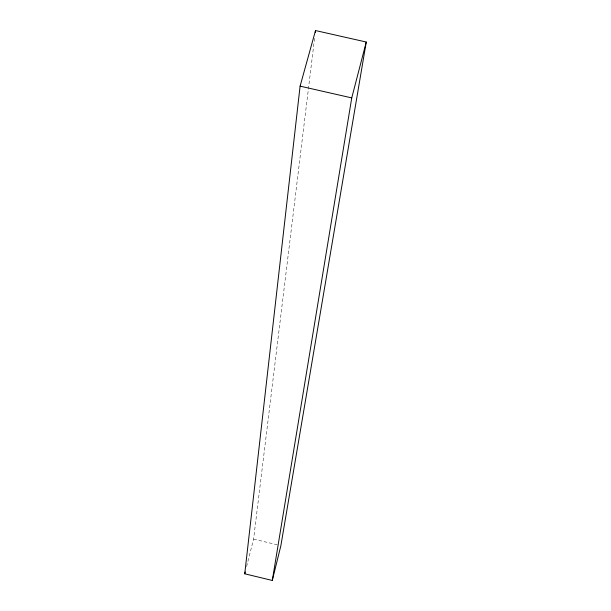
<?xml version="1.0" encoding="UTF-8"?>
<svg xmlns="http://www.w3.org/2000/svg" width="611" height="611" viewBox="0 0 611 611"><rect width="100%" height="100%" fill="white"/><g stroke="black" fill="none" stroke-linecap="round" stroke-linejoin="round"><path stroke-width="0.46" stroke-dasharray="3.06 2.29" d="M246.607 566.504L253.596 539.101L314.589 38.126M253.596 539.101L277.241 544.783"/><path stroke-width="0.92" d="M244.744 573.805L300.093 86.143L315.513 30.55L366.256 42.022L280.877 545.654L272.292 580.45L244.744 573.805L245.21 571.98M315.284 32.444L315.513 30.55M272.292 580.45L351.745 97.905L366.256 42.022M300.093 86.143L351.745 97.905"/></g></svg>
